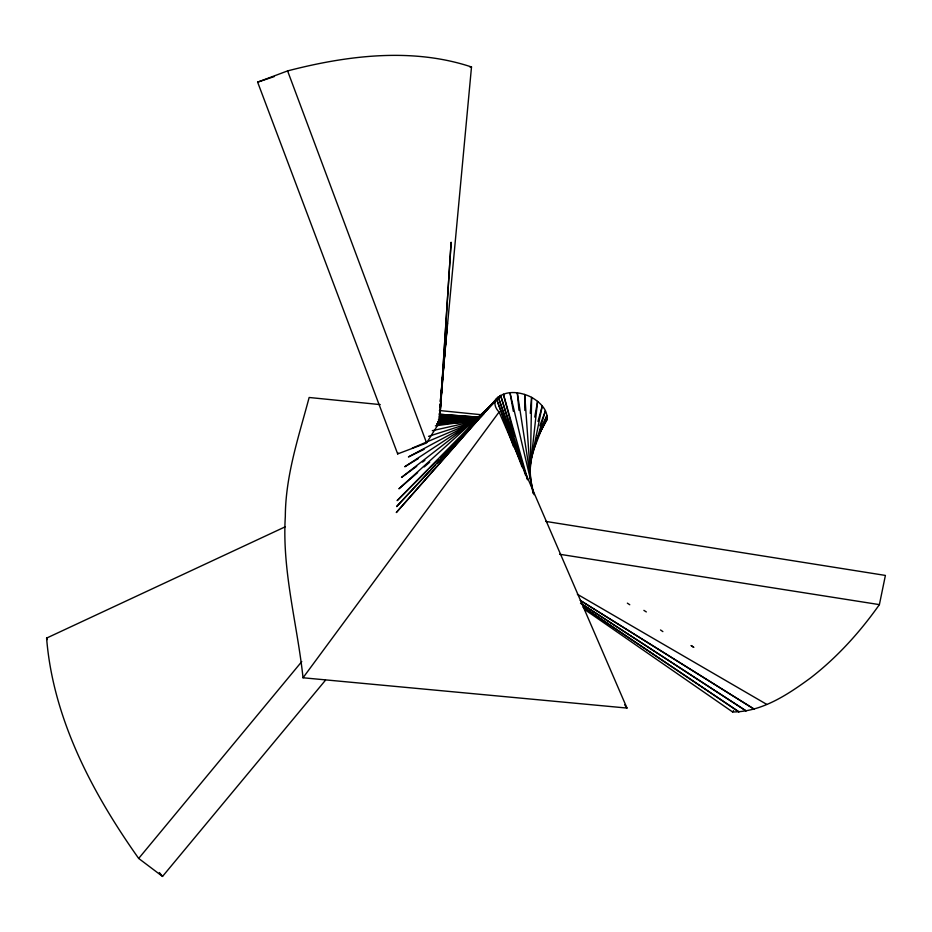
<?xml version="1.0" encoding="UTF-8"?>
<svg xmlns="http://www.w3.org/2000/svg" width="932" height="932" viewBox="0 0 932 932"><rect width="100%" height="100%" fill="white"/><g stroke="black" fill="none" stroke-linecap="round" stroke-linejoin="round"><path stroke-width="1.4" d="M530.133 478.862L531.624 397.37C521.081 391.859 505.482 389.506 496.476 398.943L396.298 512.553L498.271 397.055L525.648 475.39M431.295 435.43C435.174 428.778 441.582 421.625 439.415 413.319M439.881 417.501L451.123 242.238L439.869 415.987L446.987 323.544L440.265 407.249M440.3 407.226L447.407 323.171L443.224 369.503M530.261 413.33L531.624 397.37C539.453 401.843 549.099 410.464 546.571 420.425L540.199 431.854M439.834 407.144L440.09 404.243M440.347 401.354L440.743 397.009M440.999 394.108L441.919 383.984M442.176 381.083L442.968 372.392M439.834 407.307L440.09 404.488M440.358 401.68L440.883 396.053M441.267 391.836L441.931 384.776M442.187 381.957L471.499 66.976C412.189 47.206 346.89 55.501 287.592 70.902L257.628 82.144L397.673 453.907L426.611 442.991L287.592 70.902M529.807 472.163L537.589 401.377L534.735 417.07M529.807 467.293L542.249 406.026L537.974 421.427M584.644 609.505L732.61 711.966C761.805 711.955 787.61 694.713 810.351 678.088C837.076 657.468 859.956 632.152 879.389 604.623L885.4 575.428L545.779 521.419M529.76 463.647L545.395 410.861L539.814 425.808M397.673 453.907L398.046 452.94M531.729 454.688L546.991 415.381L539.593 431.201M537.263 438.378L547.212 417.35L539.931 431.539M537.088 438.366L547.061 419.05L540.001 431.761M427.019 442.304L430.933 436.013M546.571 420.425L544.649 421.975M522.095 467.014L496.476 398.943C493.191 403.09 495.684 408.798 499.098 412.002L626.98 708.064L303.028 677.774C297.32 624.009 281.93 571.013 285.32 516.445C285.518 475.483 298.764 436.537 309.144 397.486L380.233 404.605M732.61 711.966L733.577 710.65M303.028 677.774L499.098 412.002M325.489 680.209L162.529 876.429L138.682 858.442L301.782 661.569M435.232 465.313L396.601 506.589L498.271 397.055L515.07 448.152M437.213 463.192L469.903 428.277M473.864 424.048L500.612 395.471L527.477 479.759M427.788 469.914L397.137 500.612L500.612 395.471L514.196 441.372M429.838 467.876L438.005 459.686M440.055 457.647L449.247 448.432M451.286 446.393L459.464 438.203M461.503 436.164L470.707 426.949M480.924 416.721L483.988 413.657M494.787 402.018L398.919 488.799L417.618 472.64M424.211 466.932L429.71 462.179M479.153 416.837L401.506 477.429L416.709 466.326M422.557 462.051L424.899 460.338M476.159 419.866L404.756 466.746L418.352 458.544M474.877 421.229L408.426 456.936L424.153 449.329M138.682 858.442C92.606 793.412 53.042 718.875 46.6 638.094L285.099 526.86M412.305 448.117L473.293 422.184M257.628 82.144L274.323 76.541M428.545 436.351L475.471 421.299M432.308 430.689L474.586 421.194M435.407 425.842L475.402 420.402M436.793 423.897L473.048 421.101M436.817 424.107L465.872 422.336M437.69 421.847L475.157 420.309M437.667 422.021L465.021 421.276M438.483 419.878L476.124 419.586M438.436 420.017L470.147 420.146M439.019 417.967L478.256 418.864M438.925 418.084L476.462 419.249M439.112 416.103L478.023 418.037M439.147 416.173L478.174 418.317M478.128 417.105L439.077 414.251L478.151 417.187M469.775 66.801L471.499 66.976M439.391 410.523L481.052 414.705M559.631 554.26L879.389 604.623M577.374 594.267L766.745 704.382M643.884 610.367L646.33 611.94M582.978 604.693L746.159 710.941L580.496 603.225M627.352 603.144L629.764 604.752M691.346 645.725L693.758 647.332M691.148 645.561L693.571 647.169M583.246 607.221L739.029 711.932L583.362 607.058M660.52 629.962L662.873 631.605M159.36 872.55L162.529 876.429M624.638 704.732L626.98 708.064M46.6 638.094L47.357 639.585M496.476 398.943L513.579 446.731M527.687 479.432L503.397 394.213L514.406 436.456M534.036 494.671L509.979 392.78L513.357 411.338M532.988 493.261L517.295 392.861L518.984 410.243M531.17 485.7L524.704 394.446L524.821 410.453M440.032 410.138L439.683 414.472L440.055 410.115M753.965 709.019L580.391 600.499L753.965 709.019"/></g></svg>
